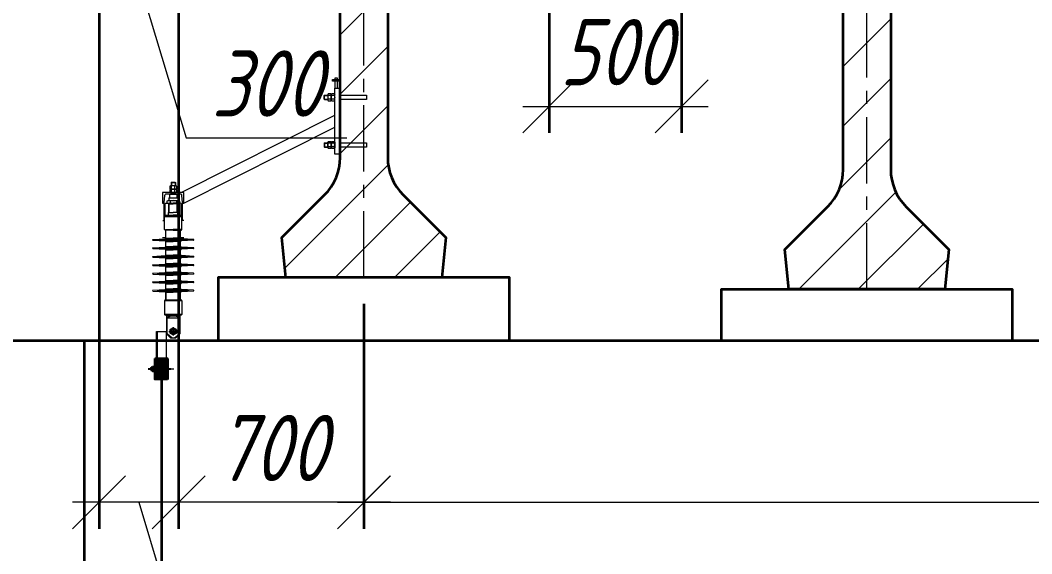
# Model space of a CAD drawing. Header units: millimetres. Extents: x 263685 to 14136308, y -2404013 to 2433772.
# Drawn here: x 8242035 to 8245856, y -574590 to -572575 of the extents above; entities that cross this region are included whole.
import ezdxf

# ---------------------------------------------------------------- set-up
doc = ezdxf.new("R2010")
doc.units = ezdxf.units.MM
for name, pattern in [('ACAD_ISO10W100', [18.5, 12, -3, 0.5, -3]), ('CENTER', [50.8, 31.75, -6.35, 6.35, -6.35]), ('HIDDEN', [9.525, 6.35, -3.175]), ('осевая', [2, 1.25, -0.25, 0.25, -0.25])]:
    doc.linetypes.add(name, pattern=pattern)
for name, color, linetype, lineweight in [('1-Бетон', 106, 'Continuous', 35), ('ИС_Med', 7, 'Continuous', 35), ('ИС_Med_заземление', 6, 'Continuous', 35), ('ИС_Ось', 3, 'осевая', 18), ('ИС_Размер', 3, 'Continuous', 18), ('ИС_Тон_отбойники', 4, 'Continuous', 18), ('ИС_Штриховка', 2, 'Continuous', 9)]:
    doc.layers.add(name, color=color, linetype=linetype, lineweight=lineweight)
doc.layers.add('BASE', color=7, linetype='Continuous')
doc.styles.add('0', font='isocpeur.ttf', dxfattribs={"width": 0.8, "oblique": 15})
doc.dimstyles.new('М100', dxfattribs={"dimscale": 100, "dimtxt": 2.5, "dimasz": 2, "dimexe": 1, "dimexo": 1, "dimgap": 0.8, "dimtad": 1, "dimdec": 0, "dimzin": 0, "dimdsep": 46, "dimtxsty": '0', "dimblk": 'OBLIQUE', "dimcen": 0.09, "dimdle": 1, "dimclrd": 256, "dimclre": 256, "dimclrt": 256, "dimadec": 4, "dimazin": 0, "dimtfac": 1, "dimtdec": 0, "dimtmove": 1, "dimatfit": 2, "dimfxl": 1, "dimtolj": 1, "dimtzin": 0, "dimlwd": -1, "dimarcsym": 0})

# ---------------------------------------------------------------- blocks, each defined once
blk = doc.blocks.new('_OBLIQUE')
at = {"color": 0, "linetype": 'ByBlock', "lineweight": -2}
blk.add_line((0.5, 0.5), (-0.5, -0.5), dxfattribs=at)
blk = doc.blocks.new('*D1777')
at = {"layer": 'Defpoints', "color": 0, "transparency": 16777216}
for p in [(8243332.9, -573546.4), (8254732.9, -573634.7), (8254732.9, -574395.8)]:
    blk.add_point(p, dxfattribs=at)
at = {"layer": 'ИС_Размер', "lineweight": -2, "transparency": 16777216}
for p, q in [((8243332.9, -573646.4), (8243332.9, -574495.8)), ((8254732.9, -573734.7), (8254732.9, -574495.8))]:
    blk.add_line(p, q, dxfattribs=at)
at = {"layer": 'ИС_Размер', "transparency": 16777216}
blk.add_line((8243232.9, -574395.8), (8254832.9, -574395.8), dxfattribs=at)
at = {"layer": 'ИС_Размер', "transparency": 16777216, "xscale": 200, "yscale": 200, "zscale": 200, "rotation": 180}
blk.add_blockref('_OBLIQUE', (8243332.9, -574395.8), dxfattribs=at)
at = {"layer": 'ИС_Размер', "transparency": 16777216, "xscale": 200, "yscale": 200, "zscale": 200}
blk.add_blockref('_OBLIQUE', (8254732.9, -574395.8), dxfattribs=at)
at = {"layer": 'ИС_Размер', "transparency": 16777216, "insert": (8249032.9, -574190.8), "char_height": 250, "attachment_point": 5, "style": '0', "bg_fill": 3, "box_fill_scale": 1.1, "bg_fill_color": 256, "bg_fill_true_color": 13158600, "bg_fill_transparency": 0}
blk.add_mtext('\\A1;6х1900', dxfattribs=at)
blk = doc.blocks.new('C0A4')
for p, q in [((0, 10.8), (1.4, 13.2)), ((0, -10.8), (0, 10.8)), ((0, 9.1), (1.4, 6.6)), ((1.4, 13.2), (11.6, 13.2)), ((1.4, 6.6), (11.6, 6.6)), ((11.6, 13.2), (13, 10.8)), ((11.6, 6.6), (13, 9.1)), ((13, 10.8), (13, -10.8)), ((0, -9.1), (1.4, -6.6)), ((1.4, -13.2), (0, -10.8)), ((1.4, -6.6), (11.6, -6.6)), ((11.6, -13.2), (1.4, -13.2)), ((11.6, -6.6), (13, -9.1)), ((13, -10.8), (11.6, -13.2))]:
    blk.add_line(p, q)
for centre, start, end in [((16.2, 0), 155.8954, 204.1046), ((-3.2, 0), 335.8954, 24.1046)]:
    blk.add_arc(centre, 16.2, start, end)
blk = doc.blocks.new('C0C4')
at = {"color": 1, "linetype": 'CENTER'}
for p, q in [((-16.2, 0), (16.2, 0)), ((0, -16.2), (0, 16.2))]:
    blk.add_line(p, q, dxfattribs=at)
for p, q in [((-12, 5.6), (-12, -5.6)), ((-1.1, 13.2), (-10.9, 7.6)), ((10.9, 7.6), (1.1, 13.2)), ((12, -5.6), (12, 5.6)), ((-10.9, -7.6), (-1.1, -13.2)), ((1.1, -13.2), (10.9, -7.6))]:
    blk.add_line(p, q)
for radius in [10.8, 8]:
    blk.add_circle((0, 0), radius)
for start, end in [(145.0876, 154.9124), (85.0876, 94.9124), (25.0876, 34.9124), (205.0876, 214.9124), (265.0876, 274.9124), (325.0876, 334.9124)]:
    blk.add_arc((0, 0), 13.2, start, end)
at = {"color": 1}
blk.add_arc((0, 0), 6.92, 60, 330, dxfattribs=at)
blk = doc.blocks.new('A$C3F0B7A26')
at = {"ltscale": 0.1}
h = blk.add_hatch(dxfattribs=at)
h.set_pattern_fill('ANSI31', color=256, scale=50, style=0)
h.set_pattern_definition([(315, (-57795.8475, -12034.0247), (-4.4194174, -4.4194174), [])])
h.paths.add_polyline_path([(-40, -48), (-25, -48), (-25, -38), (0, -38), (0, -10), (-25, -10), (-25, 0), (-40, 0), (-40, -18)])
h.paths.add_polyline_path([(0, -10), (0, -38), (25, -38), (25, -48), (40, -48), (40, -18), (40, 0), (25, 0), (25, -10)])
for p, q in [((40, 0), (-40, 0)), ((25, -10), (-25, -10)), ((25, -38), (-25, -38)), ((40, -48), (-40, -48))]:
    blk.add_line(p, q, dxfattribs=at)
at = {"layer": 'BASE'}
for p, q in [((-40, 0), (-40, -18)), ((-25, 0), (25, 0)), ((-25, 0), (25, 0)), ((-25, 0), (25, 0)), ((-25, 0), (25, 0)), ((-25, 0), (25, 0)), ((-25, 0), (-25, -10)), ((25, 0), (25, -10)), ((40, 0), (40, -18)), ((-40, -18), (-40, -48)), ((-25, -38), (-25, -48)), ((25, -38), (25, -48)), ((40, -18), (40, -48)), ((-6.7, -50.1), (-8.8, -51.3)), ((-8.8, -57.2), (-8.8, -51.3)), ((-6.7, -58.4), (-8.8, -57.2)), ((-8.5, -48), (-8.5, -50.1)), ((-8.5, -48), (8.5, -48)), ((8.5, -50.1), (-8.5, -50.1)), ((-6.7, -58.4), (6.7, -58.4)), ((-5, -58.4), (-5, -62.6)), ((-4.2, -63.4), (-5, -62.6)), ((-5, -62.6), (5, -62.6)), ((-4.6, -51.3), (-4.6, -57.2)), ((-4.2, -63.4), (-4.2, -58.4)), ((4.2, -63.4), (-4.2, -63.4)), ((4.2, -63.4), (4.2, -58.4)), ((4.2, -63.4), (5, -62.6)), ((4.6, -51.3), (4.6, -57.2)), ((5, -58.4), (5, -62.6)), ((6.7, -50.1), (8.8, -51.3)), ((6.7, -58.4), (8.8, -57.2)), ((8.5, -48), (8.5, -50.1)), ((8.8, -57.2), (8.8, -51.3))]:
    blk.add_line(p, q, dxfattribs=at)
at = {"layer": 'BASE', "color": 4, "linetype": 'ACAD_ISO10W100'}
blk.add_line((0, -74), (0, 21.8), dxfattribs=at)
at = {"layer": 'BASE', "linetype": 'CENTER'}
blk.add_line((0, -43), (0, -65.5), dxfattribs=at)
at = {"layer": 'BASE'}
for points in [[(0.9, -50.1), (-1.2, -48)], [(1, -50.1), (-1.1, -48)], [(1.1, -50.1), (-0.9, -48)]]:
    blk.add_lwpolyline(points, dxfattribs=at)
for centre, radius, start, end in [((-6.9, -52.8), 2.72, 32.4712, 85.6013), ((-6.9, -55.7), 2.72, 274.3987, 327.5288), ((0, -59.1), 9.03, 59.4898, 120.5102), ((0, -49.4), 9.03, 239.4898, 300.5102), ((6.9, -52.8), 2.72, 94.3987, 147.5288), ((6.9, -55.7), 2.72, 212.4712, 265.6013)]:
    blk.add_arc(centre, radius, start, end, dxfattribs=at)
blk = doc.blocks.new('отбойник поперечник')
for p, q in [((-149.6, 686.5), (-148.1, 688)), ((-149.6, 686.5), (-148.1, 688)), ((-149.6, 686.5), (-148.1, 688)), ((-148.1, 672), (-148.1, 688)), ((-148.1, 688), (-136, 688)), ((-148.1, 672), (-148.1, 688)), ((-148.1, 688), (-136, 688)), ((-148.1, 672), (-148.1, 688)), ((-148.1, 688), (-136, 688)), ((-134.6, 693.2), (-136, 690.8)), ((-134.6, 693.2), (-136, 690.8)), ((-134.6, 693.2), (-136, 690.8)), ((-136, 690.8), (-136, 669.2)), ((-136, 690.8), (-136, 669.2)), ((-136, 690.8), (-136, 669.2)), ((-134.6, 686.6), (-136, 689.1)), ((-134.6, 686.6), (-136, 689.1)), ((-134.6, 686.6), (-136, 689.1)), ((-124.4, 693.2), (-134.6, 693.2)), ((-124.4, 693.2), (-134.6, 693.2)), ((-124.4, 693.2), (-134.6, 693.2)), ((-123, 690.8), (-124.4, 693.2)), ((-123, 690.8), (-124.4, 693.2)), ((-123, 690.8), (-124.4, 693.2)), ((-123, 689.1), (-124.4, 686.6)), ((-123, 689.1), (-124.4, 686.6)), ((-123, 689.1), (-124.4, 686.6)), ((-123, 669.2), (-123, 690.8)), ((-123, 669.2), (-123, 690.8)), ((-123, 669.2), (-123, 690.8)), ((-149.6, 673.5), (-149.6, 686.5)), ((-149.6, 673.5), (-149.6, 686.5)), ((-149.6, 673.5), (-149.6, 686.5)), ((-148.1, 672), (-149.6, 673.5)), ((-148.1, 672), (-149.6, 673.5)), ((-148.1, 672), (-149.6, 673.5)), ((-149.4, 686.7), (-136, 686.7)), ((-149.4, 686.7), (-136, 686.7)), ((-149.4, 686.7), (-136, 686.7)), ((-149.4, 673.3), (-136, 673.3)), ((-149.4, 673.3), (-136, 673.3)), ((-149.4, 673.3), (-136, 673.3)), ((-148.1, 672), (-136, 672)), ((-148.1, 672), (-136, 672)), ((-148.1, 672), (-136, 672)), ((-134.6, 673.4), (-136, 670.9)), ((-134.6, 673.4), (-136, 670.9)), ((-134.6, 673.4), (-136, 670.9)), ((-136, 669.2), (-134.6, 666.8)), ((-136, 669.2), (-134.6, 666.8)), ((-136, 669.2), (-134.6, 666.8)), ((-124.4, 686.6), (-134.6, 686.6)), ((-124.4, 686.6), (-134.6, 686.6)), ((-124.4, 686.6), (-134.6, 686.6)), ((-124.4, 673.4), (-134.6, 673.4)), ((-124.4, 673.4), (-134.6, 673.4)), ((-124.4, 673.4), (-134.6, 673.4)), ((-134.6, 666.8), (-124.4, 666.8)), ((-134.6, 666.8), (-124.4, 666.8)), ((-134.6, 666.8), (-124.4, 666.8)), ((-123, 670.9), (-124.4, 673.4)), ((-123, 670.9), (-124.4, 673.4)), ((-123, 670.9), (-124.4, 673.4)), ((-124.4, 666.8), (-123, 669.2)), ((-124.4, 666.8), (-123, 669.2)), ((-124.4, 666.8), (-123, 669.2)), ((-148.1, 508), (-149.6, 506.5)), ((-148.1, 508), (-149.6, 506.5)), ((-148.1, 508), (-149.6, 506.5)), ((-149.6, 506.5), (-149.6, 493.5)), ((-149.6, 506.5), (-149.6, 493.5)), ((-149.6, 506.5), (-149.6, 493.5)), ((-149.4, 506.7), (-136, 506.7)), ((-149.4, 506.7), (-136, 506.7)), ((-149.4, 506.7), (-136, 506.7)), ((-148.1, 508), (-148.1, 492)), ((-148.1, 508), (-136, 508)), ((-148.1, 508), (-148.1, 492)), ((-148.1, 508), (-136, 508)), ((-148.1, 508), (-148.1, 492)), ((-148.1, 508), (-136, 508)), ((-136, 510.8), (-134.6, 513.2)), ((-136, 510.8), (-134.6, 513.2)), ((-136, 510.8), (-134.6, 513.2)), ((-136, 489.2), (-136, 510.8)), ((-136, 489.2), (-136, 510.8)), ((-136, 489.2), (-136, 510.8)), ((-134.6, 506.6), (-136, 509.1)), ((-134.6, 506.6), (-136, 509.1)), ((-134.6, 506.6), (-136, 509.1)), ((-134.6, 513.2), (-124.4, 513.2)), ((-134.6, 513.2), (-124.4, 513.2)), ((-134.6, 513.2), (-124.4, 513.2)), ((-124.4, 506.6), (-134.6, 506.6)), ((-124.4, 506.6), (-134.6, 506.6)), ((-124.4, 506.6), (-134.6, 506.6)), ((-124.4, 513.2), (-123, 510.8)), ((-124.4, 513.2), (-123, 510.8)), ((-124.4, 513.2), (-123, 510.8)), ((-123, 509.1), (-124.4, 506.6)), ((-123, 509.1), (-124.4, 506.6)), ((-123, 509.1), (-124.4, 506.6)), ((-123, 510.8), (-123, 489.2)), ((-123, 510.8), (-123, 489.2)), ((-123, 510.8), (-123, 489.2)), ((-149.6, 493.5), (-148.1, 492)), ((-149.6, 493.5), (-148.1, 492)), ((-149.6, 493.5), (-148.1, 492)), ((-149.4, 493.3), (-136, 493.3)), ((-149.4, 493.3), (-136, 493.3)), ((-149.4, 493.3), (-136, 493.3)), ((-148.1, 492), (-136, 492)), ((-148.1, 492), (-136, 492)), ((-148.1, 492), (-136, 492)), ((-134.6, 493.4), (-136, 490.9)), ((-134.6, 493.4), (-136, 490.9)), ((-134.6, 493.4), (-136, 490.9)), ((-134.6, 486.8), (-136, 489.2)), ((-134.6, 486.8), (-136, 489.2)), ((-134.6, 486.8), (-136, 489.2)), ((-124.4, 493.4), (-134.6, 493.4)), ((-124.4, 493.4), (-134.6, 493.4)), ((-124.4, 493.4), (-134.6, 493.4)), ((-124.4, 486.8), (-134.6, 486.8)), ((-124.4, 486.8), (-134.6, 486.8)), ((-124.4, 486.8), (-134.6, 486.8)), ((-123, 490.9), (-124.4, 493.4)), ((-123, 490.9), (-124.4, 493.4)), ((-123, 490.9), (-124.4, 493.4)), ((-123, 489.2), (-124.4, 486.8)), ((-123, 489.2), (-124.4, 486.8)), ((-123, 489.2), (-124.4, 486.8)), ((-730.8, 346.2), (-733.3, 344.8)), ((-730.8, 346.2), (-733.3, 344.8)), ((-730.8, 346.2), (-733.3, 344.8)), ((-733.3, 344.8), (-733.3, 334.6)), ((-733.3, 344.8), (-733.3, 334.6)), ((-733.3, 344.8), (-733.3, 334.6)), ((-709.2, 346.2), (-730.8, 346.2)), ((-709.2, 346.2), (-730.8, 346.2)), ((-709.2, 346.2), (-730.8, 346.2)), ((-726.6, 344.8), (-729.1, 346.2)), ((-726.6, 344.8), (-729.1, 346.2)), ((-726.6, 344.8), (-729.1, 346.2)), ((-728, 358.3), (-726.5, 359.8)), ((-728, 358.3), (-726.5, 359.8)), ((-728, 358.3), (-726.5, 359.8)), ((-728, 358.3), (-712, 358.3)), ((-728, 358.3), (-728, 346.2)), ((-728, 358.3), (-712, 358.3)), ((-728, 358.3), (-728, 346.2)), ((-728, 358.3), (-712, 358.3)), ((-728, 358.3), (-728, 346.2)), ((-726.7, 359.7), (-726.7, 346.2)), ((-726.7, 359.7), (-726.7, 346.2)), ((-726.7, 359.7), (-726.7, 346.2)), ((-726.6, 334.6), (-726.6, 344.8)), ((-726.6, 334.6), (-726.6, 344.8)), ((-726.6, 334.6), (-726.6, 344.8)), ((-726.5, 359.8), (-713.5, 359.8)), ((-726.5, 359.8), (-713.5, 359.8)), ((-726.5, 359.8), (-713.5, 359.8)), ((-713.5, 359.8), (-712, 358.3)), ((-713.5, 359.8), (-712, 358.3)), ((-713.5, 359.8), (-712, 358.3)), ((-713.4, 344.8), (-710.9, 346.2)), ((-713.4, 344.8), (-710.9, 346.2)), ((-713.4, 344.8), (-710.9, 346.2)), ((-713.4, 334.6), (-713.4, 344.8)), ((-713.4, 334.6), (-713.4, 344.8)), ((-713.4, 334.6), (-713.4, 344.8)), ((-713.3, 359.7), (-713.3, 346.2)), ((-713.3, 359.7), (-713.3, 346.2)), ((-713.3, 359.7), (-713.3, 346.2)), ((-712, 358.3), (-712, 346.2)), ((-712, 358.3), (-712, 346.2)), ((-712, 358.3), (-712, 346.2)), ((-706.8, 344.8), (-709.2, 346.2)), ((-706.8, 344.8), (-709.2, 346.2)), ((-706.8, 344.8), (-709.2, 346.2)), ((-706.8, 334.6), (-706.8, 344.8)), ((-706.8, 334.6), (-706.8, 344.8)), ((-706.8, 334.6), (-706.8, 344.8)), ((-734, 314.8), (-734, 299.8)), ((-733.3, 334.6), (-730.8, 333.2)), ((-733.3, 334.6), (-730.8, 333.2)), ((-733.3, 334.6), (-730.8, 333.2)), ((-730.8, 333.2), (-709.2, 333.2)), ((-730.8, 333.2), (-709.2, 333.2)), ((-730.8, 333.2), (-709.2, 333.2)), ((-729.1, 333.2), (-726.6, 334.6)), ((-729.1, 333.2), (-726.6, 334.6)), ((-729.1, 333.2), (-726.6, 334.6)), ((-726.7, 315.7), (-726.7, 314.8)), ((-710.9, 333.2), (-713.4, 334.6)), ((-710.9, 333.2), (-713.4, 334.6)), ((-710.9, 333.2), (-713.4, 334.6)), ((-713.3, 315.7), (-713.3, 314.8)), ((-709.2, 333.2), (-706.8, 334.6)), ((-709.2, 333.2), (-706.8, 334.6)), ((-709.2, 333.2), (-706.8, 334.6)), ((-706, 314.8), (-706, 299.8)), ((-706, 314.8), (-706, 299.8)), ((-706, 314.8), (-706, 299.8)), ((-754.9, 280.2), (-759.9, 280.2)), ((-754.9, 215.2), (-754.9, 280.2)), ((-743.8, 287.6), (-743.8, 282.4)), ((-737.9, 280.2), (-702.1, 280.2)), ((-737, 299.8), (-703, 299.8)), ((-737, 299.8), (-737, 289.8)), ((-737, 299.8), (-703, 299.8)), ((-737, 299.8), (-737, 289.8)), ((-737, 299.8), (-737, 289.8)), ((-737, 299.8), (-703, 299.8)), ((-737, 289.8), (-703, 289.8)), ((-737, 289.8), (-703, 289.8)), ((-737, 289.8), (-703, 289.8)), ((-731.9, 287.6), (-731.9, 282.4)), ((-708.1, 287.6), (-708.1, 282.4)), ((-703, 299.8), (-703, 289.8)), ((-696.2, 287.6), (-696.2, 282.4)), ((-685, 215.2), (-685, 280.2)), ((-685, 280.2), (-680, 280.2)), ((-759.9, 215.2), (-754.9, 215.2)), ((-680, 215.2), (-685, 215.2)), ((-760, 150.2), (-748, 150.2)), ((-692, 150.2), (-680, 150.2)), ((-750, -142.8), (-753, -139.8)), ((-690, -142.8), (-750, -142.8)), ((-743.5, -145.8), (-696.6, -145.8)), ((-690, -142.8), (-687, -139.8)), ((-696.5, -153.8), (-743.5, -153.8)), ((-743.5, -213.8), (-743.5, -153.8)), ((-696.5, -213.8), (-696.5, -153.8)), ((-783.1, -203.8), (-745, -203.8)), ((-783.1, -353.8), (-783.1, -203.8)), ((-778.9, -353.8), (-778.9, -203.8)), ((-745, -353.8), (-745, -203.8)), ((-730, -228.8), (-745, -213.8)), ((-725.3, -228.8), (-743.5, -213.8)), ((-708.6, -203.8), (-731.9, -203.8)), ((-730, -228.8), (-710, -228.8)), ((-714.7, -228.8), (-696.5, -213.8)), ((-710, -228.8), (-695, -213.8)), ((-783.1, -353.8), (-745, -353.8))]:
    blk.add_line(p, q)
at = {"linetype": 'Continuous'}
for p, q in [((-734, 314.8), (-706, 314.8)), ((-728, 315.7), (-728, 314.8)), ((-712, 315.7), (-712, 314.8)), ((-737.9, 289.8), (-702.1, 289.8)), ((-732.7, 289.8), (-707.3, 289.8))]:
    blk.add_line(p, q, dxfattribs=at)
at = {"ltscale": 10}
for p, q in [((-750, 278.2), (-748, 280.2)), ((-750, 233.2), (-750, 278.2)), ((-748, 280.2), (-720, 280.2)), ((-692, 280.2), (-720, 280.2)), ((-690, 278.2), (-692, 280.2)), ((-690, 233.2), (-690, 278.2)), ((-753, 230.2), (-750, 233.2)), ((-753, 181.2), (-753, 230.2)), ((-690, 233.2), (-750, 233.2)), ((-743, 230.2), (-687, 230.2)), ((-687, 230.2), (-690, 233.2)), ((-687, 181.2), (-687, 230.2)), ((-750, 178.2), (-748, 178.2)), ((-749.8, 181.2), (-720, 181.2)), ((-720, 178.2), (-748, 178.2)), ((-748, 149.1), (-748, 178.2)), ((-690.2, 181.2), (-720, 181.2)), ((-720, 178.2), (-692, 178.2)), ((-690, 178.2), (-692, 178.2)), ((-692, 149.1), (-692, 178.2)), ((-796.5, 143.4), (-750.8, 146.1)), ((-796.5, 140.5), (-750.8, 137.9)), ((-780.7, 143.4), (-720, 143.4)), ((-780.7, 140.5), (-720, 140.5)), ((-748, 117.1), (-748, 134.9)), ((-748, 117.1), (-748, 134.9)), ((-746.5, 148.2), (-720, 148.2)), ((-746.5, 135.8), (-720, 135.8)), ((-746.5, 116.2), (-720, 116.2)), ((-693.5, 148.2), (-720, 148.2)), ((-659.3, 143.4), (-720, 143.4)), ((-659.3, 140.5), (-720, 140.5)), ((-693.5, 135.8), (-720, 135.8)), ((-693.5, 116.2), (-720, 116.2)), ((-692, 117.1), (-692, 134.9)), ((-692, 117.1), (-692, 134.9)), ((-643.5, 143.4), (-689.2, 146.1)), ((-643.5, 140.5), (-689.2, 137.9)), ((-796.5, 111.4), (-750.8, 114.1)), ((-796.5, 108.5), (-750.8, 105.9)), ((-796.5, 79.4), (-750.8, 82.1)), ((-796.5, 76.5), (-750.8, 73.9)), ((-780.7, 111.4), (-720, 111.4)), ((-780.7, 108.5), (-720, 108.5)), ((-780.7, 79.4), (-720, 79.4)), ((-780.7, 76.5), (-720, 76.5)), ((-748, 85.1), (-748, 102.9)), ((-746.5, 103.8), (-720, 103.8)), ((-746.5, 84.2), (-720, 84.2)), ((-659.3, 111.4), (-720, 111.4)), ((-659.3, 108.5), (-720, 108.5)), ((-693.5, 103.8), (-720, 103.8)), ((-693.5, 84.2), (-720, 84.2)), ((-659.3, 79.4), (-720, 79.4)), ((-659.3, 76.5), (-720, 76.5)), ((-692, 85.1), (-692, 102.9)), ((-643.5, 111.4), (-689.2, 114.1)), ((-643.5, 108.5), (-689.2, 105.9)), ((-643.5, 79.4), (-689.2, 82.1)), ((-643.5, 76.5), (-689.2, 73.9)), ((-796.5, 47.4), (-750.8, 50.1)), ((-796.5, 44.5), (-750.8, 41.9)), ((-780.7, 47.4), (-720, 47.4)), ((-780.7, 44.5), (-720, 44.5)), ((-748, 53.1), (-748, 70.9)), ((-748, 21.1), (-748, 38.9)), ((-746.5, 71.8), (-720, 71.8)), ((-746.5, 52.2), (-720, 52.2)), ((-746.5, 39.8), (-720, 39.8)), ((-693.5, 71.8), (-720, 71.8)), ((-693.5, 52.2), (-720, 52.2)), ((-659.3, 47.4), (-720, 47.4)), ((-659.3, 44.5), (-720, 44.5)), ((-693.5, 39.8), (-720, 39.8)), ((-692, 53.1), (-692, 71.8)), ((-692, 21.1), (-692, 38.9)), ((-643.5, 47.4), (-689.2, 50.1)), ((-643.5, 44.5), (-689.2, 41.9)), ((-796.5, 15.4), (-750.8, 18.1)), ((-796.5, 12.5), (-750.8, 9.9)), ((-780.7, 15.4), (-720, 15.4)), ((-780.7, 12.5), (-720, 12.5)), ((-748, -10.9), (-748, 6.9)), ((-746.5, 20.2), (-720, 20.2)), ((-746.5, 7.8), (-720, 7.8)), ((-693.5, 20.2), (-720, 20.2)), ((-659.3, 15.4), (-720, 15.4)), ((-659.3, 12.5), (-720, 12.5)), ((-693.5, 7.8), (-720, 7.8)), ((-692, -10.9), (-692, 6.9)), ((-643.5, 15.4), (-689.2, 18.1)), ((-643.5, 12.5), (-689.2, 9.9)), ((-796.5, -16.6), (-750.8, -13.9)), ((-796.5, -19.5), (-750.8, -22.1)), ((-780.7, -16.6), (-720, -16.6)), ((-780.7, -19.5), (-720, -19.5)), ((-748, -42.9), (-748, -25.1)), ((-746.5, -11.8), (-720, -11.8)), ((-746.5, -24.2), (-720, -24.2)), ((-693.5, -11.8), (-720, -11.8)), ((-659.3, -16.6), (-720, -16.6)), ((-659.3, -19.5), (-720, -19.5)), ((-693.5, -24.2), (-720, -24.2)), ((-692, -42.9), (-692, -25.1)), ((-643.5, -16.6), (-689.2, -13.9)), ((-643.5, -19.5), (-689.2, -22.1)), ((-796.5, -48.6), (-750.8, -45.9)), ((-796.5, -51.5), (-750.8, -54.1)), ((-780.7, -48.6), (-720, -48.6)), ((-780.7, -51.5), (-720, -51.5)), ((-748, -85.8), (-748, -57.1)), ((-748, -57.1), (-748, -85.8)), ((-746.5, -43.8), (-720, -43.8)), ((-746.5, -56.2), (-720, -56.2)), ((-693.5, -43.8), (-720, -43.8)), ((-659.3, -48.6), (-720, -48.6)), ((-659.3, -51.5), (-720, -51.5)), ((-693.5, -56.2), (-720, -56.2)), ((-692, -85.8), (-692, -57.1)), ((-692, -71), (-692, -57.1)), ((-643.5, -48.6), (-689.2, -45.9)), ((-643.5, -51.5), (-689.2, -54.1)), ((-753, -88.8), (-753, -139.8)), ((-750, -85.8), (-748, -85.8)), ((-690.2, -89), (-748.7, -89)), ((-690, -85.8), (-748, -85.8)), ((-687, -88.8), (-687, -139.8)), ((-745, -142.8), (-745, -212.5)), ((-695, -142.8), (-695, -213.8))]:
    blk.add_line(p, q, dxfattribs=at)
at = {"linetype": 'HIDDEN', "ltscale": 10}
for p, q in [((-735, 278.2), (-737, 280.2)), ((-736.5, 245.2), (-736.5, 279.7)), ((-735, 278.2), (-720, 278.2)), ((-735, 245.2), (-735, 278.2)), ((-705, 278.2), (-720, 278.2)), ((-705, 278.2), (-703, 280.2)), ((-705, 245.2), (-705, 278.2)), ((-703.5, 245.2), (-703.5, 279.7)), ((-737.5, 235.2), (-737.5, 245.2)), ((-737.5, 245.2), (-720, 245.2)), ((-737.5, 235.2), (-720, 235.2)), ((-702.5, 245.2), (-720, 245.2)), ((-702.5, 235.2), (-720, 235.2)), ((-702.5, 235.2), (-702.5, 245.2))]:
    blk.add_line(p, q, dxfattribs=at)
at = {"ltscale": 0.05}
blk.add_line((-753, 230.2), (-743, 230.2), dxfattribs=at)
at = {"ltscale": 0.5}
blk.add_line((-687, -139.8), (-753, -139.8), dxfattribs=at)
for points in [[(-118.5, 747.9), (-96.3, 747.9), (-96.3, 741.5), (-118.5, 741.5)], [(-110, 715), (-99.6, 715), (-99.6, 752.9), (-110, 752.9)], [(-110, 715), (-90, 715), (-90, 465), (-110, 465)], [(-90, 688), (10, 688), (10, 672), (-90, 672)], [(-90, 508), (10, 508), (10, 492), (-90, 492)], [(-680, 280.2), (-680, 320.2), (-760, 320.2), (-760, 280.2), (-756.4, 280.2), (-754.8, 280.9), (-754, 282.5), (-751.6, 309.8), (-750.7, 312.5), (-749.5, 314), (-747.4, 315.3), (-745.1, 315.7), (-694.9, 315.7), (-692.5, 315.3), (-690.5, 314), (-689.4, 312.7), (-688.4, 309.8), (-686, 282.5), (-685.2, 280.9), (-683.6, 280.2)]]:
    blk.add_lwpolyline(points, close=True)
for points in [[(-689.5, 320.2), (-110, 612.4)], [(-680, 280.2), (-110, 567.6)]]:
    blk.add_lwpolyline(points)
for radius in [12.2, 11.2]:
    blk.add_circle((-720, -203.8), radius)
at = {"lineweight": -2, "ltscale": 100}
blk.add_circle((-720, -203.8), 11.2, dxfattribs=at)
for centre, radius, start, end in [((-119.8, 680), 16.2, 155.8954, 204.1046), ((-119.8, 680), 16.2, 155.8954, 204.1046), ((-119.8, 680), 16.2, 155.8954, 204.1046), ((-139.2, 680), 16.2, 335.8954, 24.1046), ((-139.2, 680), 16.2, 335.8954, 24.1046), ((-139.2, 680), 16.2, 335.8954, 24.1046), ((-119.8, 500), 16.2, 155.8954, 204.1046), ((-119.8, 500), 16.2, 155.8954, 204.1046), ((-119.8, 500), 16.2, 155.8954, 204.1046), ((-139.2, 500), 16.2, 335.8954, 24.1046), ((-139.2, 500), 16.2, 335.8954, 24.1046), ((-139.2, 500), 16.2, 335.8954, 24.1046), ((-720, 330), 16.2, 65.8954, 114.1046), ((-720, 330), 16.2, 65.8954, 114.1046), ((-720, 330), 16.2, 65.8954, 114.1046), ((-720, 349.4), 16.2, 245.8954, 294.1046), ((-720, 349.4), 16.2, 245.8954, 294.1046), ((-720, 349.4), 16.2, 245.8954, 294.1046), ((-737.9, 280.6), 9.21, 49.6449, 130.3551), ((-737.9, 289.4), 9.21, 229.6449, 310.3551), ((-720, 256.4), 33.5, 69.1511, 110.8489), ((-720, 313.7), 33.5, 249.1511, 290.8489), ((-702.1, 280.6), 9.21, 49.6449, 130.3551), ((-702.1, 289.4), 9.21, 229.6449, 310.3551), ((-748, -145.8), 3, 0, 90), ((-720, -184.5), 38.7, 52.541, 127.459), ((-692, -145.8), 3, 90, 180)]:
    blk.add_arc(centre, radius, start, end)
at = {"ltscale": 10}
for centre, radius, start, end in [((-750, 181.2), 3, 180, 270), ((-690, 181.2), 3, 270, 0), ((-796.5, 142), 1.45, 90, 180), ((-796.5, 142), 1.45, 180, 270), ((-751, 149.1), 3, 273.5, 0), ((-751, 134.9), 3, 0, 86.5), ((-751, 117.1), 3, 273.5, 0), ((-689, 149.1), 3, 180, 266.5), ((-689, 134.9), 3, 93.5, 180), ((-689, 117.1), 3, 180, 266.5), ((-643.5, 142), 1.45, 0, 90), ((-643.5, 142), 1.45, 270, 0), ((-796.5, 110), 1.45, 90, 180), ((-796.5, 110), 1.45, 180, 270), ((-796.5, 78), 1.45, 90, 180), ((-796.5, 78), 1.45, 180, 270), ((-751, 102.9), 3, 0, 86.5), ((-751, 85.1), 3, 273.5, 0), ((-689, 102.9), 3, 93.5, 180), ((-689, 85.1), 3, 180, 266.5), ((-643.5, 110), 1.45, 0, 90), ((-643.5, 110), 1.45, 270, 0), ((-643.5, 78), 1.45, 0, 90), ((-643.5, 78), 1.45, 270, 0), ((-796.5, 46), 1.45, 90, 180), ((-796.5, 46), 1.45, 180, 270), ((-751, 70.9), 3, 0, 86.5), ((-751, 53.1), 3, 273.5, 0), ((-751, 38.9), 3, 0, 86.5), ((-689, 70.9), 3, 93.5, 180), ((-689, 53.1), 3, 180, 266.5), ((-689, 38.9), 3, 93.5, 180), ((-643.5, 46), 1.45, 0, 90), ((-643.5, 46), 1.45, 270, 0), ((-796.5, 14), 1.45, 90, 180), ((-796.5, 14), 1.45, 180, 270), ((-751, 21.1), 3, 273.5, 0), ((-751, 6.9), 3, 0, 86.5), ((-689, 21.1), 3, 180, 266.5), ((-689, 6.9), 3, 93.5, 180), ((-643.5, 14), 1.45, 0, 90), ((-643.5, 14), 1.45, 270, 0), ((-796.5, -18), 1.45, 90, 180), ((-796.5, -18), 1.45, 180, 270), ((-751, -10.9), 3, 273.5, 0), ((-751, -25.1), 3, 0, 86.5), ((-689, -10.9), 3, 180, 266.5), ((-689, -25.1), 3, 93.5, 180), ((-643.5, -18), 1.45, 0, 90), ((-643.5, -18), 1.45, 270, 0), ((-796.5, -50), 1.45, 90, 180), ((-796.5, -50), 1.45, 180, 270), ((-751, -42.9), 3, 273.5, 0), ((-751, -57.1), 3, 0, 86.5), ((-689, -42.9), 3, 180, 266.5), ((-689, -57.1), 3, 93.5, 180), ((-643.5, -50), 1.45, 0, 90), ((-643.5, -50), 1.45, 270, 0), ((-750, -88.8), 3, 90, 180), ((-690, -88.8), 3, 0, 90)]:
    blk.add_arc(centre, radius, start, end, dxfattribs=at)
at = {"layer": 'ИС_Med_заземление', "const_width": 10}
blk.add_lwpolyline([(-764, -385.8), (-764, -1238.3)], dxfattribs=at)
at = {"xscale": -1}
blk.add_blockref('C0A4', (-110, 680), dxfattribs=at)
blk.add_blockref('C0A4', (-110, 680), dxfattribs=at)
blk.add_blockref('C0A4', (-110, 680), dxfattribs=at)
at = {"rotation": 180}
blk.add_blockref('C0A4', (-110, 500), dxfattribs=at)
blk.add_blockref('C0A4', (-110, 500), dxfattribs=at)
blk.add_blockref('C0A4', (-110, 500), dxfattribs=at)
at = {"xscale": -1}
for name, p, rotation in [('C0A4', (-720, 320.2), 270), ('C0A4', (-720, 320.2), 270), ('C0A4', (-720, 320.2), 270), ('C0C4', (-720, -203.8), 180)]:
    blk.add_blockref(name, p, dxfattribs=dict(at, rotation=rotation))
at = {"layer": 'ИС_Med_заземление', "xscale": -1, "rotation": 270}
blk.add_blockref('A$C3F0B7A26', (-741.3, -345.8), dxfattribs=at)
blk = doc.blocks.new('Б1530')
at = {"layer": 'ИС_Штриховка', "ltscale": 15}
h = blk.add_hatch(dxfattribs=at)
h.set_pattern_fill('ANSI31', color=256, scale=50, style=0)
h.set_pattern_definition([(45, (-959244.34, -236738.2), (-112.253202, 112.253202), [])])
edge = h.paths.add_edge_path()
edge.add_line((-700, -180), (-700, 0))
edge.add_line((-700, 0), (700, 0))
edge.add_line((700, 0), (700, -180))
edge.add_line((700, -180), (390, -180))
edge.add_arc((390, -480), 300, 90, 180)
edge.add_line((90, -480), (90, -1077.2))
edge.add_arc((290, -1077.2), 200, 180, 225)
edge.add_line((148.6, -1218.6), (310, -1380))
edge.add_line((310, -1380), (295, -1530))
edge.add_line((295, -1530), (-295, -1530))
edge.add_line((-295, -1530), (-310, -1380))
edge.add_line((-310, -1380), (-148.6, -1218.6))
edge.add_arc((-290, -1077.2), 200, 315, 360)
edge.add_line((-90, -1077.2), (-90, -480))
edge.add_arc((-390, -480), 300, 360, 450)
edge.add_line((-390, -180), (-700, -180))
blk.add_lwpolyline([(-700, -180), (-700, 0), (700, 0), (700, -180), (390, -180, 0.414214), (90, -480), (90, -1077.2, 0.198912), (148.6, -1218.6), (310, -1380), (295, -1530), (-295, -1530), (-310, -1380), (-148.6, -1218.6, 0.198912), (-90, -1077.2), (-90, -480, 0.414214), (-390, -180)], format="xyb", close=True)
at = {"layer": 'Defpoints'}
for p, q in [((-980, -60.6), (-980, -158.6)), ((-700, -39.1), (-950, -39.1)), ((-950, -39.1), (-950, -137.1)), ((700, -39.1), (950, -39.1)), ((950, -39.1), (950, -137.1)), ((980, -60.6), (980, -158.6)), ((-700, -158.6), (-980, -158.6)), ((700, -158.6), (980, -158.6))]:
    blk.add_line(p, q, dxfattribs=at)
at = {"layer": 'ИС_Ось', "ltscale": 200}
blk.add_line((0, -1530), (0, 0), dxfattribs=at)
blk = doc.blocks.new('*D1802')
at = {"layer": 'Defpoints', "color": 0, "transparency": 16777216}
for p in [(-5450, 176.2), (-5950, 116.8), (-5450, -587.6)]:
    blk.add_point(p, dxfattribs=at)
at = {"layer": 'ИС_Размер', "lineweight": -2, "transparency": 16777216}
for p, q in [((-5450, 76.2), (-5450, -687.6)), ((-5950, 16.8), (-5950, -687.6))]:
    blk.add_line(p, q, dxfattribs=at)
at = {"layer": 'ИС_Размер', "transparency": 16777216}
blk.add_line((-6050, -587.6), (-5350, -587.6), dxfattribs=at)
at = {"layer": 'ИС_Размер', "transparency": 16777216, "xscale": 200, "yscale": 200, "zscale": 200, "rotation": 180}
blk.add_blockref('_OBLIQUE', (-5950, -587.6), dxfattribs=at)
at = {"layer": 'ИС_Размер', "transparency": 16777216, "xscale": 200, "yscale": 200, "zscale": 200}
blk.add_blockref('_OBLIQUE', (-5450, -587.6), dxfattribs=at)
at = {"layer": 'ИС_Размер', "transparency": 16777216, "insert": (-5700, -382.6), "char_height": 250, "attachment_point": 5, "style": '0'}
blk.add_mtext('\\A1;500', dxfattribs=at)
blk = doc.blocks.new('*D1804')
at = {"layer": 'Defpoints', "color": 0, "transparency": 16777216}
for p in [(-7350, 116.8), (-6650, -1233.2), (-7350, -2082.6)]:
    blk.add_point(p, dxfattribs=at)
at = {"layer": 'ИС_Размер', "lineweight": -2, "transparency": 16777216}
for p, q in [((-7350, 16.8), (-7350, -2182.6)), ((-6650, -1333.2), (-6650, -2182.6))]:
    blk.add_line(p, q, dxfattribs=at)
at = {"layer": 'ИС_Размер', "transparency": 16777216}
blk.add_line((-6550, -2082.6), (-7450, -2082.6), dxfattribs=at)
at = {"layer": 'ИС_Размер', "transparency": 16777216, "xscale": 200, "yscale": 200, "zscale": 200, "rotation": 180}
blk.add_blockref('_OBLIQUE', (-7350, -2082.6), dxfattribs=at)
at = {"layer": 'ИС_Размер', "transparency": 16777216, "xscale": 200, "yscale": 200, "zscale": 200}
blk.add_blockref('_OBLIQUE', (-6650, -2082.6), dxfattribs=at)
at = {"layer": 'ИС_Размер', "transparency": 16777216, "insert": (-7000, -1877.6), "char_height": 250, "attachment_point": 5, "style": '0', "bg_fill": 3, "box_fill_scale": 1.1, "bg_fill_color": 256, "bg_fill_true_color": 13158600, "bg_fill_transparency": 0}
blk.add_mtext('\\A1;700', dxfattribs=at)
blk = doc.blocks.new('*D1805')
at = {"layer": 'Defpoints', "color": 0, "transparency": 16777216}
for p in [(-7650, 116.8), (-7350, 116.8), (-7650, -2082.4)]:
    blk.add_point(p, dxfattribs=at)
at = {"layer": 'ИС_Размер', "lineweight": -2, "transparency": 16777216}
for p, q in [((-7650, 16.8), (-7650, -2182.4)), ((-7350, 16.8), (-7350, -2182.4))]:
    blk.add_line(p, q, dxfattribs=at)
at = {"layer": 'ИС_Размер', "transparency": 16777216}
for p, q in [((-7250, -2082.4), (-7750, -2082.4)), ((-7500, -2082.4), (-7321.5, -2677.4)), ((-7321.5, -2677.4), (-6714.5, -2677.4))]:
    blk.add_line(p, q, dxfattribs=at)
at = {"layer": 'ИС_Размер', "transparency": 16777216, "xscale": 200, "yscale": 200, "zscale": 200, "rotation": 180}
blk.add_blockref('_OBLIQUE', (-7650, -2082.4), dxfattribs=at)
at = {"layer": 'ИС_Размер', "transparency": 16777216, "xscale": 200, "yscale": 200, "zscale": 200}
blk.add_blockref('_OBLIQUE', (-7350, -2082.4), dxfattribs=at)
at = {"layer": 'ИС_Размер', "transparency": 16777216, "insert": (-7018, -2472.4), "char_height": 250, "attachment_point": 5, "style": '0', "bg_fill": 3, "box_fill_scale": 1.1, "bg_fill_color": 256, "bg_fill_true_color": 13158600, "bg_fill_transparency": 0}
blk.add_mtext('\\A1;300', dxfattribs=at)
blk = doc.blocks.new('*D1810')
at = {"layer": 'Defpoints', "color": 0, "transparency": 16777216}
for p in [(-7650, 116.8), (-7350, 116.8), (-7650, -111.1)]:
    blk.add_point(p, dxfattribs=at)
at = {"layer": 'ИС_Размер', "lineweight": -2, "transparency": 16777216}
for p, q in [((-7650, 16.8), (-7650, -211.1)), ((-7350, 16.8), (-7350, -211.1))]:
    blk.add_line(p, q, dxfattribs=at)
at = {"layer": 'ИС_Размер', "transparency": 16777216}
for p, q in [((-7250, -111.1), (-7750, -111.1)), ((-7500, -111.1), (-7321.5, -706.1)), ((-7321.5, -706.1), (-6714.5, -706.1))]:
    blk.add_line(p, q, dxfattribs=at)
at = {"layer": 'ИС_Размер', "transparency": 16777216, "xscale": 200, "yscale": 200, "zscale": 200, "rotation": 180}
blk.add_blockref('_OBLIQUE', (-7650, -111.1), dxfattribs=at)
at = {"layer": 'ИС_Размер', "transparency": 16777216, "xscale": 200, "yscale": 200, "zscale": 200}
blk.add_blockref('_OBLIQUE', (-7350, -111.1), dxfattribs=at)
at = {"layer": 'ИС_Размер', "transparency": 16777216, "insert": (-7018, -501.1), "char_height": 250, "attachment_point": 5, "style": '0'}
blk.add_mtext('\\A1;300', dxfattribs=at)
blk = doc.blocks.new('е344н')
at = {"layer": 'ИС_Med'}
for p in [(-6650, 296.8), (-4750, 251.6)]:
    blk.add_blockref('Б1530', p, dxfattribs=at)
at = {"layer": 'ИС_Размер'}
dim = blk.add_linear_dim(base=(-5450, -587.6), p1=(-5950, 116.8), p2=(-5450, 176.2), dimstyle='М100', override={"dimtfill": 0}, dxfattribs=at)
dim.commit()
dim.dimension.update_dxf_attribs({"geometry": '*D1802', "text_midpoint": (-5700, -587.6), "dimtype": 128})
dim = blk.add_linear_dim(base=(-7350, -2082.6), p1=(-6650, -1233.2), p2=(-7350, 116.8), dimstyle='М100', override={"dimtfill": 1}, dxfattribs=at)
dim.commit()
dim.dimension.update_dxf_attribs({"geometry": '*D1804', "text_midpoint": (-7000, -1877.6)})
dim = blk.add_linear_dim(base=(-7650, -2082.4), p1=(-7350, 116.8), p2=(-7650, 116.8), dimstyle='М100', override={"dimtfill": 1}, dxfattribs=at)
dim.commit()
dim.dimension.update_dxf_attribs({"geometry": '*D1805', "text_midpoint": (-7241.5, -2472.4)})
dim = blk.add_linear_dim(base=(-7650, -111.1), p1=(-7350, 116.8), p2=(-7650, 116.8), dimstyle='М100', dxfattribs=at)
dim.commit()
dim.dimension.update_dxf_attribs({"geometry": '*D1810', "text_midpoint": (-7241.5, -501.1)})

msp = doc.modelspace()

# ---------------------------------------------------------------- linework, layer by layer
at = {"layer": 'ИС_Med'}
for points in [[(8242782.9254, -573784.7391), (8243882.9254, -573784.7391), (8243882.9254, -573546.4383), (8242782.9254, -573546.4383)], [(8244682.9254, -573784.7391), (8245782.9254, -573784.7391), (8245782.9254, -573591.6383), (8244682.9254, -573591.6383)], [(8241649.0836, -573784.7391), (8256329.5395, -573784.7391), (8256329.5395, -574784.7391), (8241649.0836, -574784.7391)]]:
    msp.add_lwpolyline(points, close=True, dxfattribs=at)
msp.add_lwpolyline([(8242276.5015, -573784.7391), (8242276.5015, -574784.7391)], dxfattribs=at)

# ---------------------------------------------------------------- next in the draw order: dimensions: what is measured, and where the dimension line sits
at = {"layer": 'ИС_Размер'}
dim = msp.add_linear_dim(base=(8254732.9254, -574395.7991), p1=(8243332.9254, -573546.4383), p2=(8254732.9254, -573634.7391), text='6х1900', dimstyle='М100', override={"dimtfill": 1}, dxfattribs=at)
dim.commit()
dim.dimension.update_dxf_attribs({"geometry": '*D1777', "text_midpoint": (8249032.9254, -574190.7991)})

# ---------------------------------------------------------------- next in the draw order: block references
at = {"layer": 'ИС_Тон_отбойники'}
msp.add_blockref('отбойник поперечник', (8243332.9254, -573546.4383), dxfattribs=at)

# ---------------------------------------------------------------- next in the draw order: block references
at = {"layer": '1-Бетон'}
msp.add_blockref('е344н', (8249982.9254, -572313.2156), dxfattribs=at)

doc.saveas('drawing.dxf')
